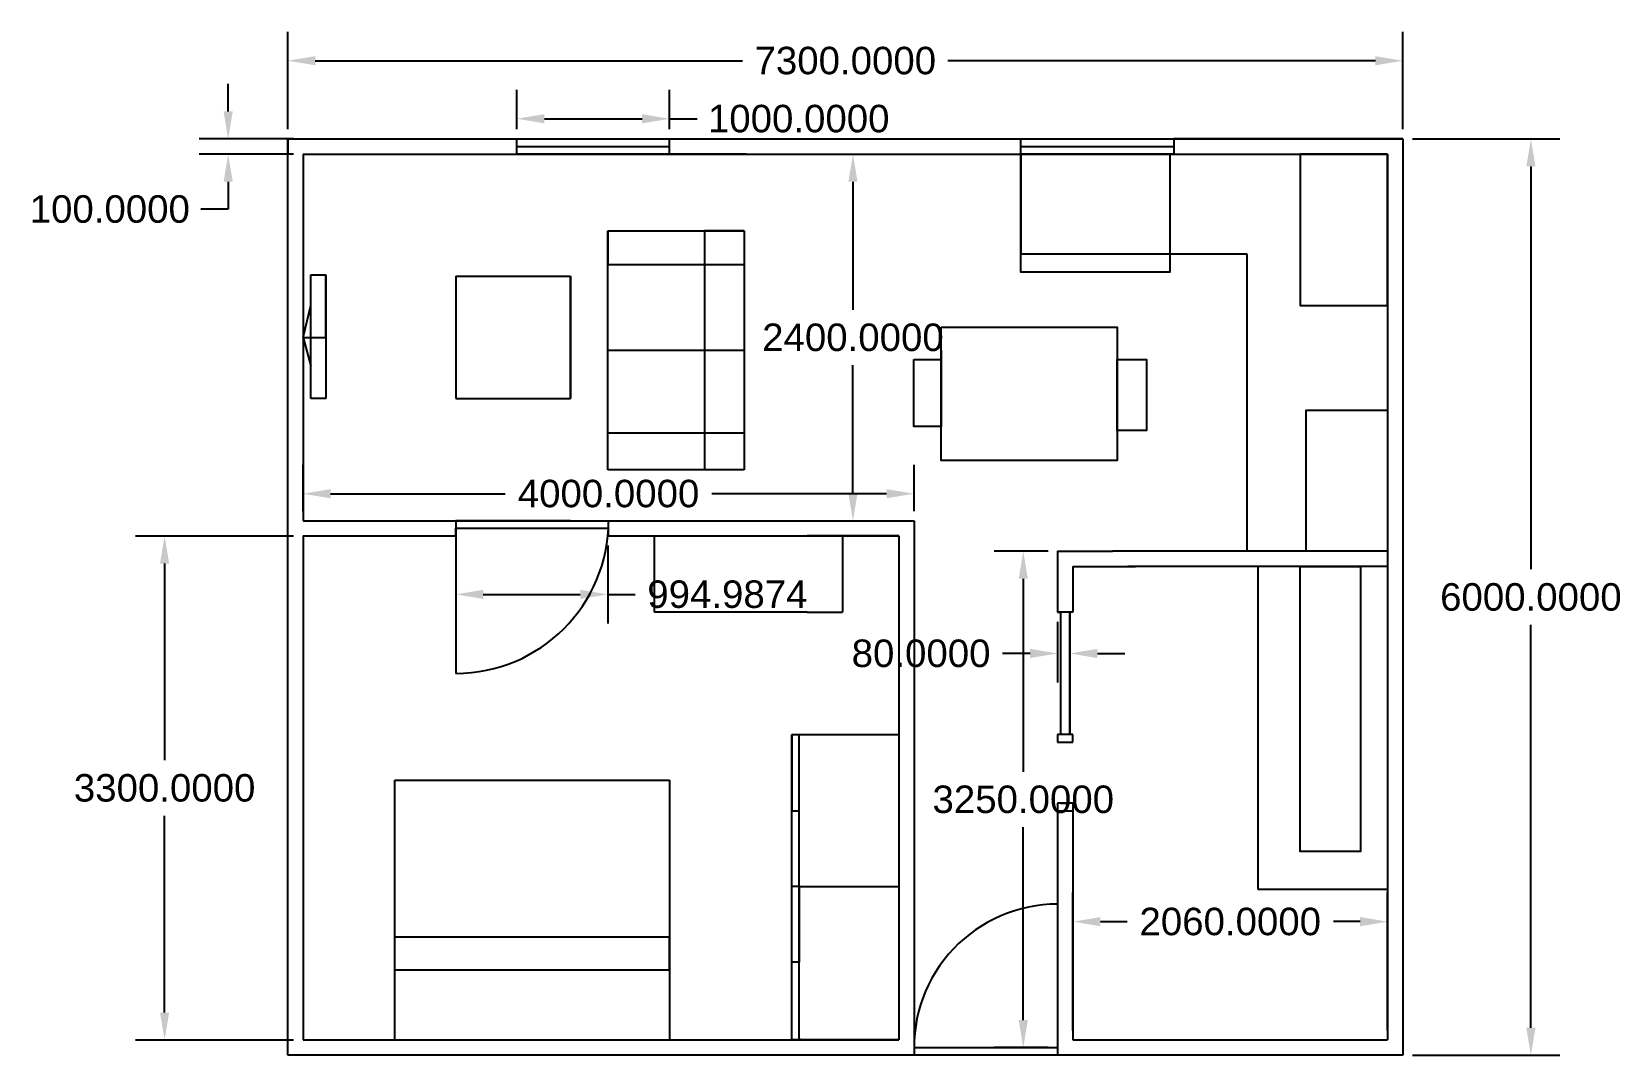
# Model space of a CAD drawing. Header units: millimetres. Extents: x -1586 to 8813, y -5918 to 784.
import ezdxf

# ---------------------------------------------------------------- set-up
doc = ezdxf.new("R2010")
doc.units = ezdxf.units.MM
doc.header["$MEASUREMENT"] = 0
doc.styles.get("Standard").update_dxf_attribs({"font": 'arial.ttf'})
doc.dimstyles.get("Standard").update_dxf_attribs({"dimscale": 1000, "dimtxt": 0.18, "dimasz": 0.18, "dimexe": 0.19, "dimexo": 0.0625, "dimgap": 0.09, "dimtad": 0, "dimtih": 1, "dimtoh": 1, "dimdec": 4, "dimzin": 0, "dimdsep": 46, "dimtxsty": 'Standard', "dimcen": 0.09, "dimadec": 0, "dimazin": 0, "dimtfac": 1, "dimtdec": 4, "dimtofl": 0, "dimtmove": 0, "dimatfit": 3, "dimfxl": 1, "dimtolj": 1, "dimtzin": 0, "dimarcsym": 0})

# ---------------------------------------------------------------- blocks, each defined once
blk = doc.blocks.new('*D4')
at = {"color": 0, "lineweight": -2, "transparency": 16777216}
for p, q in [((90, 145), (90, 784)), ((7390, 145), (7390, 784)), ((270, 594), (3068, 594)), ((7210, 594), (4412, 594))]:
    blk.add_line(p, q, dxfattribs=at)
at = {"color": 0, "transparency": 16777216}
for points in [[(270, 624), (270, 564), (90, 594)], [(7210, 624), (7210, 564), (7390, 594)]]:
    blk.add_solid(points, dxfattribs=at)
at = {"layer": 'Defpoints', "color": 0, "transparency": 16777216}
for p in [(7390, 594), (90, 82), (7390, 82)]:
    blk.add_point(p, dxfattribs=at)
at = {"color": 0, "transparency": 16777216, "insert": (3740, 594), "char_height": 180, "attachment_point": 5}
blk.add_mtext('\\A1;7300.0000', dxfattribs=at)
blk = doc.blocks.new('*D5')
at = {"color": 0, "lineweight": -2, "transparency": 16777216}
for p, q in [((7453, 82), (8418, 82)), ((8228, -98), (8228, -2736)), ((8228, -5738), (8228, -3100)), ((7453, -5918), (8418, -5918))]:
    blk.add_line(p, q, dxfattribs=at)
at = {"color": 0, "transparency": 16777216}
for points in [[(8198, -98), (8258, -98), (8228, 82)], [(8198, -5738), (8258, -5738), (8228, -5918)]]:
    blk.add_solid(points, dxfattribs=at)
at = {"layer": 'Defpoints', "color": 0, "transparency": 16777216}
for p in [(7390, 82), (7390, -5918), (8228, -5918)]:
    blk.add_point(p, dxfattribs=at)
at = {"color": 0, "transparency": 16777216, "insert": (8228, -2918), "char_height": 180, "attachment_point": 5}
blk.add_mtext('\\A1;6000.0000', dxfattribs=at)
blk = doc.blocks.new('*D6')
at = {"color": 0, "lineweight": -2, "transparency": 16777216}
for p, q in [((190, -2355), (190, -2051)), ((4190, -2355), (4190, -2051)), ((370, -2241), (1513, -2241)), ((4010, -2241), (2867, -2241))]:
    blk.add_line(p, q, dxfattribs=at)
at = {"color": 0, "transparency": 16777216}
for points in [[(370, -2211), (370, -2271), (190, -2241)], [(4010, -2211), (4010, -2271), (4190, -2241)]]:
    blk.add_solid(points, dxfattribs=at)
at = {"layer": 'Defpoints', "color": 0, "transparency": 16777216}
for p in [(190, -2241), (190, -2418), (4190, -2418)]:
    blk.add_point(p, dxfattribs=at)
at = {"color": 0, "transparency": 16777216, "insert": (2190, -2241), "char_height": 180, "attachment_point": 5}
blk.add_mtext('\\A1;4000.0000', dxfattribs=at)
blk = doc.blocks.new('*D7')
at = {"color": 0, "lineweight": -2, "transparency": 16777216}
for p, q in [((5067, -2618), (4715, -2618)), ((4905, -2798), (4905, -4061)), ((4905, -5688), (4905, -4425)), ((5067, -5868), (4715, -5868))]:
    blk.add_line(p, q, dxfattribs=at)
at = {"color": 0, "transparency": 16777216}
for points in [[(4875, -2798), (4935, -2798), (4905, -2618)], [(4875, -5688), (4935, -5688), (4905, -5868)]]:
    blk.add_solid(points, dxfattribs=at)
at = {"layer": 'Defpoints', "color": 0, "transparency": 16777216}
for p in [(5130, -2618), (4905, -5868), (5130, -5868)]:
    blk.add_point(p, dxfattribs=at)
at = {"color": 0, "transparency": 16777216, "insert": (4905, -4243), "char_height": 180, "attachment_point": 5}
blk.add_mtext('\\A1;3250.0000', dxfattribs=at)
blk = doc.blocks.new('*D8')
at = {"color": 0, "lineweight": -2, "transparency": 16777216}
for p, q in [((128, -2518), (-906, -2518)), ((-716, -2698), (-716, -3986)), ((-716, -5638), (-716, -4350)), ((128, -5818), (-906, -5818))]:
    blk.add_line(p, q, dxfattribs=at)
at = {"color": 0, "transparency": 16777216}
for points in [[(-746, -2698), (-686, -2698), (-716, -2518)], [(-746, -5638), (-686, -5638), (-716, -5818)]]:
    blk.add_solid(points, dxfattribs=at)
at = {"layer": 'Defpoints', "color": 0, "transparency": 16777216}
for p in [(190, -2518), (-716, -5818), (190, -5818)]:
    blk.add_point(p, dxfattribs=at)
at = {"color": 0, "transparency": 16777216, "insert": (-716, -4168), "char_height": 180, "attachment_point": 5}
blk.add_mtext('\\A1;3300.0000', dxfattribs=at)
blk = doc.blocks.new('*D9')
at = {"color": 0, "lineweight": -2, "transparency": 16777216}
for p, q in [((-300, 262), (-300, 442)), ((128, 82), (-490, 82)), ((128, -18), (-490, -18)), ((-300, -198), (-300, -378)), ((-300, -378), (-480, -378))]:
    blk.add_line(p, q, dxfattribs=at)
at = {"color": 0, "transparency": 16777216}
for points in [[(-330, 262), (-270, 262), (-300, 82)], [(-330, -198), (-270, -198), (-300, -18)]]:
    blk.add_solid(points, dxfattribs=at)
at = {"layer": 'Defpoints', "color": 0, "transparency": 16777216}
for p in [(190, 82), (-300, -18), (190, -18)]:
    blk.add_point(p, dxfattribs=at)
at = {"color": 0, "transparency": 16777216, "insert": (-1075, -378), "char_height": 180, "attachment_point": 5}
blk.add_mtext('\\A1;100.0000', dxfattribs=at)
blk = doc.blocks.new('*D10')
at = {"color": 0, "lineweight": -2, "transparency": 16777216}
for p, q in [((5130, -3080), (5130, -3477)), ((5210, -3080), (5210, -3477)), ((4950, -3287), (4770, -3287)), ((5390, -3287), (5570, -3287))]:
    blk.add_line(p, q, dxfattribs=at)
at = {"color": 0, "transparency": 16777216}
for points in [[(4950, -3257), (4950, -3317), (5130, -3287)], [(5390, -3257), (5390, -3317), (5210, -3287)]]:
    blk.add_solid(points, dxfattribs=at)
at = {"layer": 'Defpoints', "color": 0, "transparency": 16777216}
for p in [(5130, -3018), (5210, -3018), (5130, -3287)]:
    blk.add_point(p, dxfattribs=at)
at = {"color": 0, "transparency": 16777216, "insert": (4236, -3287), "char_height": 180, "attachment_point": 5}
blk.add_mtext('\\A1;80.0000', dxfattribs=at)
blk = doc.blocks.new('*D11')
at = {"color": 0, "lineweight": -2, "transparency": 16777216}
for p, q in [((5230, -5755), (5230, -4853)), ((7290, -5755), (7290, -4853)), ((5410, -5043), (5585, -5043)), ((7110, -5043), (6935, -5043))]:
    blk.add_line(p, q, dxfattribs=at)
at = {"color": 0, "transparency": 16777216}
for points in [[(5410, -5013), (5410, -5073), (5230, -5043)], [(7110, -5013), (7110, -5073), (7290, -5043)]]:
    blk.add_solid(points, dxfattribs=at)
at = {"layer": 'Defpoints', "color": 0, "transparency": 16777216}
for p in [(5230, -5043), (5230, -5818), (7290, -5818)]:
    blk.add_point(p, dxfattribs=at)
at = {"color": 0, "transparency": 16777216, "insert": (6260, -5043), "char_height": 180, "attachment_point": 5}
blk.add_mtext('\\A1;2060.0000', dxfattribs=at)
blk = doc.blocks.new('*D12')
at = {"color": 0, "lineweight": -2, "transparency": 16777216}
for p, q in [((3803, -18), (3980, -18)), ((3790, -198), (3790, -1036)), ((3790, -2238), (3790, -1400)), ((3803, -2418), (3980, -2418))]:
    blk.add_line(p, q, dxfattribs=at)
at = {"color": 0, "transparency": 16777216}
for points in [[(3760, -198), (3820, -198), (3790, -18)], [(3760, -2238), (3820, -2238), (3790, -2418)]]:
    blk.add_solid(points, dxfattribs=at)
at = {"layer": 'Defpoints', "color": 0, "transparency": 16777216}
for p in [(3740, -18), (3740, -2418), (3790, -2418)]:
    blk.add_point(p, dxfattribs=at)
at = {"color": 0, "transparency": 16777216, "insert": (3790, -1218), "char_height": 180, "attachment_point": 5}
blk.add_mtext('\\A1;2400.0000', dxfattribs=at)
blk = doc.blocks.new('*D13')
at = {"color": 0, "lineweight": -2, "transparency": 16777216}
for p, q in [((1590, 145), (1590, 404)), ((2590, 145), (2590, 404)), ((1770, 214), (2410, 214)), ((2590, 214), (2770, 214))]:
    blk.add_line(p, q, dxfattribs=at)
at = {"color": 0, "transparency": 16777216}
for points in [[(1770, 244), (1770, 184), (1590, 214)], [(2410, 244), (2410, 184), (2590, 214)]]:
    blk.add_solid(points, dxfattribs=at)
at = {"layer": 'Defpoints', "color": 0, "transparency": 16777216}
for p in [(2590, 214), (1590, 82), (2590, 82)]:
    blk.add_point(p, dxfattribs=at)
at = {"color": 0, "transparency": 16777216, "insert": (3435, 214), "char_height": 180, "attachment_point": 5}
blk.add_mtext('\\A1;1000.0000', dxfattribs=at)
blk = doc.blocks.new('*D14')
at = {"color": 0, "lineweight": -2, "transparency": 16777216}
for p, q in [((1190, -2580), (1190, -3090)), ((2185, -2580), (2185, -3090)), ((1370, -2900), (2005, -2900)), ((2185, -2900), (2365, -2900))]:
    blk.add_line(p, q, dxfattribs=at)
at = {"color": 0, "transparency": 16777216}
for points in [[(1370, -2870), (1370, -2930), (1190, -2900)], [(2005, -2870), (2005, -2930), (2185, -2900)]]:
    blk.add_solid(points, dxfattribs=at)
at = {"layer": 'Defpoints', "color": 0, "transparency": 16777216}
for p in [(1190, -2518), (2185, -2518), (2185, -2900)]:
    blk.add_point(p, dxfattribs=at)
at = {"color": 0, "transparency": 16777216, "insert": (2968, -2900), "char_height": 180, "attachment_point": 5}
blk.add_mtext('\\A1;994.9874', dxfattribs=at)

msp = doc.modelspace()

# ---------------------------------------------------------------- linework, layer by layer
for p, q in [((90.01817, 82.36879), (7390.01817, 82.36879)), ((90.01817, -5917.63121), (90.01817, 82.36879)), ((90.01817, 82.36879), (90.01817, -17.63121)), ((90.01817, 82.36879), (190.01817, 82.36879)), ((90.01817, 82.36879), (1590.01817, 82.36879)), ((1590.01817, 82.36879), (3090.01817, 82.36879)), ((1590.01817, -17.63121), (1590.01817, 82.36879)), ((1590.01817, 32.36879), (2590.01817, 32.36879)), ((2590.01817, -17.63121), (2590.01817, 82.36879)), ((4890.01817, -17.63121), (4890.01817, 82.36879)), ((4890.01817, 32.36879), (5890.01817, 32.36879)), ((7390.01817, 82.36879), (5890.01817, 82.36879)), ((5890.01817, 82.36879), (5890.01817, -17.63121)), ((7390.01817, 82.36879), (7290.01817, 82.36879)), ((7390.01817, 82.36879), (7390.01817, -5917.63121)), ((190.01817, -17.63121), (7290.01817, -17.63121)), ((190.01817, -17.63121), (190.01817, -2417.63121)), ((190.01817, -17.63121), (190.01817, -2417.63121)), ((190.01817, -17.63121), (1190.01817, -17.63121)), ((3090.01817, -17.63121), (1590.01817, -17.63121)), ((1590.01817, -17.63121), (2590.01817, -17.63121)), ((5890.01817, -17.63121), (4890.01817, -17.63121)), ((4890.01817, -17.63121), (4890.01817, -670.22102)), ((7290.01817, -17.63121), (7290.01817, -5817.63121)), ((7290.01817, -17.63121), (7290.01817, -2617.63121)), ((2184.2765, -2085.43759), (2184.2765, -518.94208)), ((2184.2765, -518.94208), (2383.30733, -518.94208)), ((2184.2765, -518.94208), (2184.2765, -740.3401)), ((2201.14123, -518.94208), (3078.10771, -518.94208)), ((3078.10771, -518.94208), (2818.69486, -518.94208)), ((2818.69486, -518.94208), (2818.69486, -2085.43759)), ((3078.10771, -518.94208), (3078.10771, -2085.43759)), ((4890.01817, -670.22102), (6368.82775, -670.22102)), ((6368.82775, -670.22102), (6368.82775, -2617.63121)), ((240.54459, -1607.38394), (240.54459, -807.38394)), ((240.54459, -807.38394), (340.01817, -807.38394)), ((340.01817, -807.38394), (340.01817, -817.63121)), ((340.01817, -1217.63121), (340.01817, -817.63121)), ((340.01817, -817.63121), (340.01817, -1617.63121)), ((1190.01817, -817.63121), (1190.01817, -1617.63121)), ((1190.01817, -817.63121), (1940.01817, -817.63121)), ((1940.01817, -1617.63121), (1940.01817, -817.63121)), ((1940.01817, -817.63121), (1940.01817, -1617.63121)), ((2184.2765, -740.3401), (3078.10771, -740.3401)), ((3078.10771, -740.3401), (3078.10771, -1766.63215)), ((190.01817, -1217.63121), (240.54459, -1008.62972)), ((190.01817, -1217.63121), (340.01817, -1217.63121)), ((190.01817, -1217.63121), (240.54459, -1405.35334)), ((2184.2765, -1302.18984), (3078.10771, -1302.18984)), ((240.54459, -1617.63121), (240.54459, -1585.50435)), ((340.01817, -1617.63121), (240.54459, -1617.63121)), ((1190.01817, -1617.63121), (1940.01817, -1617.63121)), ((3078.10771, -1845.63096), (2184.2765, -1845.63096)), ((3078.10771, -2085.43759), (2184.2765, -2085.43759)), ((190.01817, -2417.63121), (3690.01817, -2417.63121)), ((190.01817, -2417.63121), (4190.01817, -2417.63121)), ((190.01817, -2417.63121), (1190.01817, -2417.63121)), ((1190.01817, -2417.63121), (1190.01817, -2517.63121)), ((1190.01817, -2417.63121), (1190.01817, -3417.63121)), ((1190.01817, -2417.63121), (1940.01817, -2417.63121)), ((1940.01817, -2417.63121), (1190.01817, -2417.63121)), ((1190.01817, -2517.63121), (1190.01817, -2467.63121)), ((1190.01817, -2467.63121), (2190.01817, -2467.63121)), ((2190.01817, -2517.63121), (2190.01817, -2417.63121)), ((3690.01817, -2417.63121), (3790.01817, -2417.63121)), ((4190.01817, -2417.63121), (4190.01817, -5917.63121)), ((190.01817, -2517.63121), (1190.01817, -2517.63121)), ((190.01817, -2517.63121), (190.01817, -5817.63121)), ((2190.01817, -2517.63121), (3690.01817, -2517.63121)), ((2490.01817, -3017.63121), (2490.01817, -2517.63121)), ((4090.01817, -2517.63121), (3490.01817, -2517.63121)), ((3690.01817, -2517.63121), (4090.01817, -2517.63121)), ((3720.90902, -2519.0204), (3720.90902, -3017.63121)), ((4090.01817, -2517.63121), (4090.01817, -5817.63121)), ((5129.74782, -2617.63121), (5129.74782, -3017.63121)), ((5129.74782, -2617.63121), (5490.01817, -2617.63121)), ((7290.01817, -2617.63121), (5490.01817, -2617.63121)), ((7290.01817, -2617.63121), (7290.01817, -2717.63121)), ((5229.74782, -2717.63121), (5229.74782, -3017.63121)), ((5229.74782, -2717.63121), (5229.74782, -3017.63121)), ((5229.74782, -2717.63121), (5639.08506, -2717.63121)), ((7290.01817, -2717.63121), (5590.01817, -2717.63121)), ((6440.01817, -2717.63121), (6440.01817, -4829.45856)), ((3490.01817, -3017.63121), (2490.01817, -3017.63121)), ((3490.01817, -3017.63121), (3720.90902, -3017.63121)), ((5229.74782, -3017.63121), (5129.74782, -3017.63121)), ((5129.74782, -3017.63121), (5149.74782, -3017.63121)), ((5149.74782, -3017.63121), (5149.74782, -3817.63121)), ((5209.74782, -3817.63121), (5209.74782, -3017.63121)), ((5209.74782, -3017.63121), (5209.74782, -3817.63121)), ((3390.01817, -5817.63121), (3390.01817, -3817.63121)), ((3390.01817, -3817.63121), (4090.01817, -3817.63121)), ((3390.01817, -4817.63121), (3390.01817, -3817.63121)), ((3390.01817, -3817.63121), (3390.01817, -4317.63121)), ((3438.71581, -5806.29364), (3438.71581, -3817.63121)), ((5149.74782, -3817.63121), (5129.74782, -3817.63121)), ((5129.74782, -3817.63121), (5129.74782, -3867.63121)), ((5209.74782, -3817.63121), (5149.74782, -3817.63121)), ((5229.74782, -3817.63121), (5209.74782, -3817.63121)), ((5229.74782, -3867.63121), (5229.74782, -3817.63121)), ((5129.74782, -3867.63121), (5229.74782, -3867.63121)), ((790.01817, -5817.63121), (790.01817, -4117.63121)), ((790.01817, -4117.63121), (2590.01817, -4117.63121)), ((2590.01817, -4117.63121), (2590.01817, -5817.63121)), ((3390.01817, -4317.63121), (3438.71581, -4317.63121)), ((5229.74782, -4267.63121), (5129.74782, -4267.63121)), ((5129.74782, -4267.63121), (5129.74782, -5817.63121)), ((5129.74782, -4267.63121), (5129.74782, -4317.63121)), ((5129.74782, -4317.63121), (5229.74782, -4317.63121)), ((5149.74782, -4267.63121), (5209.74782, -4267.63121)), ((5229.74782, -4267.63121), (5229.74782, -5817.63121)), ((3438.71581, -4811.96242), (3390.01817, -4811.96242)), ((3438.71581, -4811.96242), (4090.01817, -4811.96242)), ((3438.71581, -5806.29364), (3438.71581, -4811.96242)), ((3438.71581, -4811.96242), (3438.71581, -5309.12803)), ((6440.01817, -4829.45856), (7290.01817, -4829.45856)), ((2590.01817, -5143.62658), (790.01817, -5143.62658)), ((2590.01817, -5357.4566), (2590.01817, -5143.62658)), ((790.01817, -5817.63121), (790.01817, -5357.4566)), ((790.01817, -5357.4566), (2590.01817, -5357.4566)), ((3438.71581, -5309.12803), (3390.01817, -5309.12803)), ((90.01817, -5917.63121), (90.01817, -5817.63121)), ((190.01817, -5817.63121), (3690.01817, -5817.63121)), ((190.01817, -5817.63121), (790.01817, -5817.63121)), ((4090.01817, -5817.63121), (3390.01817, -5817.63121)), ((3438.71581, -5806.29364), (3438.71581, -5817.63121)), ((3690.01817, -5817.63121), (4090.01817, -5817.63121)), ((5129.74782, -5817.63121), (5129.74782, -5917.63121)), ((5229.74782, -5817.63121), (5490.01817, -5817.63121)), ((5490.01817, -5817.63121), (5590.01817, -5817.63121)), ((5590.01817, -5817.63121), (7290.01817, -5817.63121)), ((7390.01817, -5917.63121), (90.01817, -5917.63121)), ((4190.01817, -5867.63121), (5129.74782, -5867.63121))]:
    msp.add_line(p, q)
for points in [[(4890.01817, -17.63121), (5865.47373, -17.63121), (5865.47373, -789.57675), (4890.01817, -789.57675)], [(7290.01817, -17.63121), (6718.31395, -17.63121), (6718.31395, -1007.85197), (7290.01817, -1007.85197)], [(4366.93552, -1149.89311), (5518.5899, -1149.89311), (5518.5899, -2022.96736), (4366.93552, -2022.96736)], [(4188.7948, -1361.22968), (4366.93552, -1361.22968), (4366.93552, -1800.15215), (4188.7948, -1800.15215)], [(5518.5899, -1361.22968), (5711.21646, -1361.22968), (5711.21646, -1826.27849), (5518.5899, -1826.27849)], [(7290.01817, -2617.63121), (6757.02451, -2617.63121), (6757.02451, -1694.4591), (7290.01817, -1694.4591)], [(6718.31395, -2717.63121), (7112.84168, -2717.63121), (7112.84168, -4582.98597), (6718.31395, -4582.98597)]]:
    msp.add_lwpolyline(points, close=True)
for points in [[(4366.93552, -1302.33465), (4366.93552, -1686.85974)], [(5518.5899, -1330.05129), (5518.5899, -1618.44511)]]:
    msp.add_lwpolyline(points)
for centre, radius, start, end in [((1190.01817, -2417.63121), 1000, 270, 360), ((5129.74782, -5867.63121), 939.72964, 90, 183.049964856)]:
    msp.add_arc(centre, radius, start, end)

# ---------------------------------------------------------------- dimensions: what is measured, and where the dimension line sits
for base, p1, p2, picture, middle in [((7390.01817, 593.65839), (90.01817, 82.36879), (7390.01817, 82.36879), '*D4', (3740.01817, 593.65839)), ((2590.01817, 214.00615), (1590.01817, 82.36879), (2590.01817, 82.36879), '*D13', (3434.643, 214.00615)), ((190.01817, -2240.78465), (4190.01817, -2417.63121), (190.01817, -2417.63121), '*D6', (2190.01817, -2240.78465)), ((2185.00561, -2900.4123), (1190.01817, -2517.63121), (2185.00561, -2517.63121), '*D14', (2968.11612, -2900.4123)), ((5129.74782, -3287.05076), (5209.74782, -3017.63121), (5129.74782, -3017.63121), '*D10', (4236.3781, -3287.05076)), ((5230.01817, -5042.63121), (7290.01817, -5817.63121), (5230.01817, -5817.63121), '*D11', (6260.01817, -5042.63121))]:
    dim = msp.add_linear_dim(base=base, p1=p1, p2=p2, dimstyle='Standard')
    dim.commit()
    dim.dimension.update_dxf_attribs({"geometry": picture, "text_midpoint": middle})
for base, p1, p2, picture, middle in [((-299.92061, -17.63121), (190.01817, 82.36879), (190.01817, -17.63121), '*D9', (-1074.62048, -377.63121)), ((3790.01817, -2417.63121), (3740.01817, -17.63121), (3740.01817, -2417.63121), '*D12', (3790.01817, -1217.63121)), ((-716.20991, -5817.63121), (190.01817, -2517.63121), (190.01817, -5817.63121), '*D8', (-716.20991, -4167.63121)), ((4905.37252, -5867.63121), (5129.74782, -2617.63121), (5129.74782, -5867.63121), '*D7', (4905.37252, -4242.63121))]:
    dim = msp.add_linear_dim(base=base, p1=p1, p2=p2, angle=90, dimstyle='Standard')
    dim.commit()
    dim.dimension.update_dxf_attribs({"geometry": picture, "text_midpoint": middle})
dim = msp.add_aligned_dim(p1=(7390.01817, 82.36879), p2=(7390.01817, -5917.63121), distance=838.43332, dimstyle='Standard')
dim.commit()
dim.dimension.update_dxf_attribs({"geometry": '*D5', "text_midpoint": (8228.45149, -2917.63121)})

doc.saveas('drawing.dxf')
